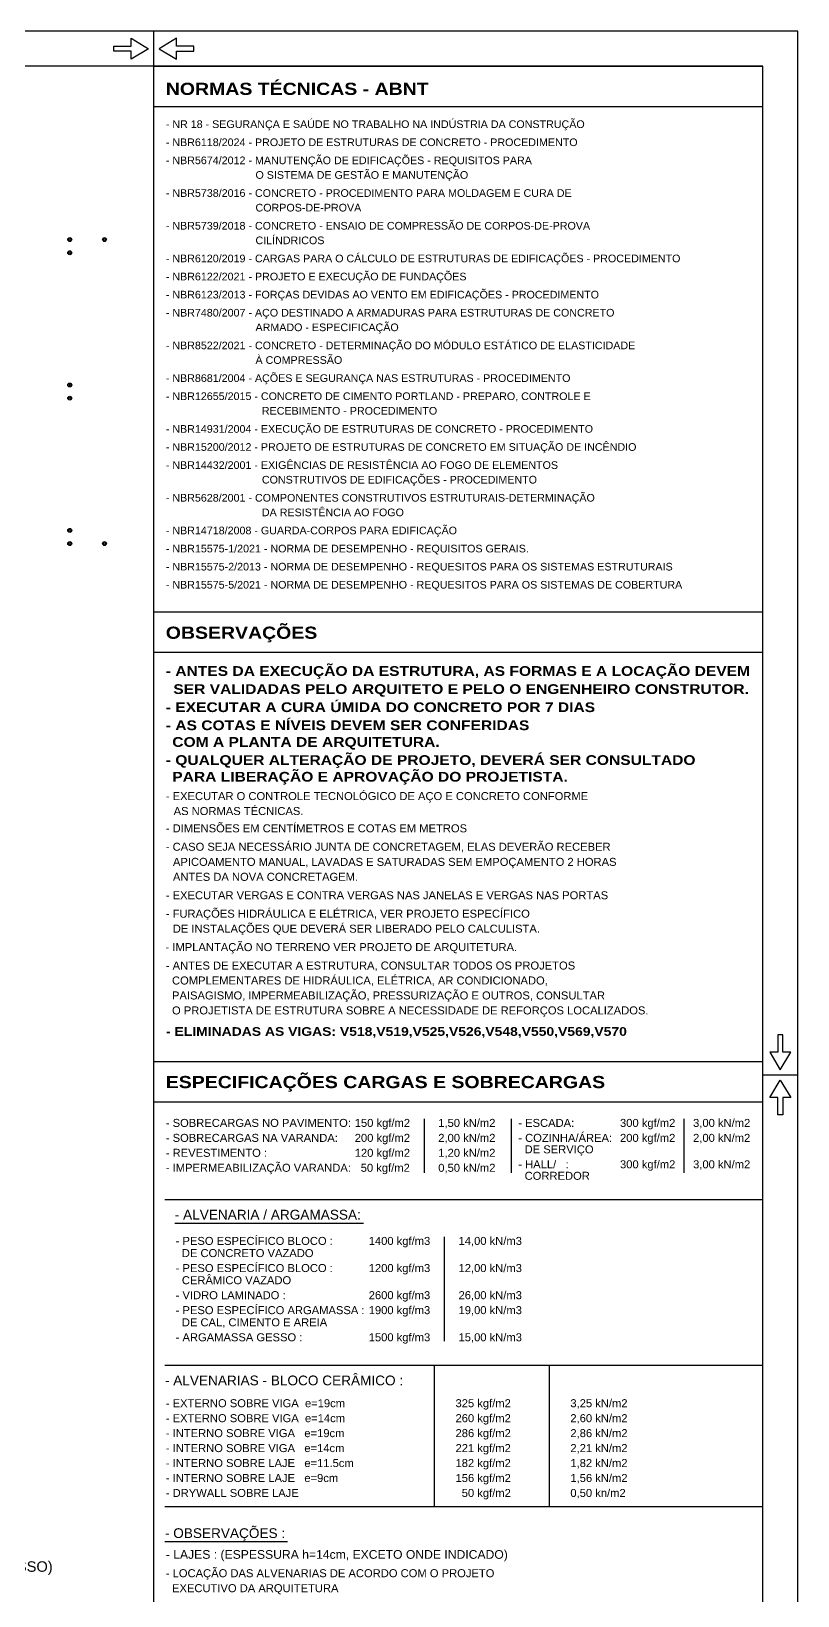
# Model space of a CAD drawing. Extents: x -15895 to 12929, y -2522 to 15173.
# Drawn here: x -9201 to -8100, y 12924 to 15173 of the extents above; entities that cross this region are included whole.
import ezdxf

# ---------------------------------------------------------------- set-up
doc = ezdxf.new("R2010")
doc.units = 0
for name, color, linetype in [('MTH-179', 1, 'Continuous'), ('MTH-18', 1, 'Continuous'), ('MTH-226', 6, 'Continuous'), ('MTH-230', 1, 'Continuous'), ('MTH-MARGEM', 5, 'Continuous'), ('MTH-SIMB_COTA', 3, 'Continuous'), ('MTH-TXT-NEGRITO', 5, 'Continuous'), ('MTH-TXT-NOTAS', 3, 'Continuous'), ('MTH-TXT2', 5, 'Continuous')]:
    doc.layers.add(name, color=color, linetype=linetype)
doc.styles.add('TQS_ARIAL', font='arial.ttf')
doc.styles.add('TQS_ARIAL_BLACK', font='ariblk.ttf')

msp = doc.modelspace()

# ---------------------------------------------------------------- linework, layer by layer
at = {"layer": 'MTH-179', "linetype": 'Continuous'}
for p, q in [((-8099.64, 15172.93), (-15894.64, 15172.93)), ((-9024.64, 15122.93), (-9024.64, 15172.93)), ((-8099.64, 10672.93), (-8099.64, 15172.93)), ((-8149.64, 13672.93), (-8099.64, 13672.93)), ((-8149.64, 13672.93), (-8099.64, 13672.93))]:
    msp.add_line(p, q, dxfattribs=at)
for points in [[(-9032.14, 15147.93), (-9057.14, 15132.93), (-9057.14, 15144.18), (-9082.14, 15144.18), (-9082.14, 15151.68), (-9057.14, 15151.68), (-9057.14, 15162.93), (-9032.14, 15147.93)], [(-9017.14, 15147.93), (-8992.14, 15132.93), (-8992.14, 15144.18), (-8967.14, 15144.18), (-8967.14, 15151.68), (-8992.14, 15151.68), (-8992.14, 15162.93), (-9017.14, 15147.93)], [(-8124.64, 13680.43), (-8109.64, 13705.43), (-8120.89, 13705.43), (-8120.89, 13730.43), (-8128.39, 13730.43), (-8128.39, 13705.43), (-8139.64, 13705.43), (-8124.64, 13680.43)], [(-8124.64, 13680.43), (-8109.64, 13705.43), (-8120.89, 13705.43), (-8120.89, 13730.43), (-8128.39, 13730.43), (-8128.39, 13705.43), (-8139.64, 13705.43), (-8124.64, 13680.43)], [(-8124.64, 13665.43), (-8109.64, 13640.43), (-8120.89, 13640.43), (-8120.89, 13615.43), (-8128.39, 13615.43), (-8128.39, 13640.43), (-8139.64, 13640.43), (-8124.64, 13665.43)], [(-8124.64, 13665.43), (-8109.64, 13640.43), (-8120.89, 13640.43), (-8120.89, 13615.43), (-8128.39, 13615.43), (-8128.39, 13640.43), (-8139.64, 13640.43), (-8124.64, 13665.43)]]:
    msp.add_lwpolyline(points, dxfattribs=at)
at = {"layer": 'MTH-18', "linetype": 'Continuous'}
msp.add_line((-9024.64, 14280.45), (-8149.64, 14280.45), dxfattribs=at)
at = {"layer": 'MTH-226', "linetype": 'Continuous'}
for p, q in [((-9024.64, 15122.93), (-8149.64, 15122.93)), ((-9024.64, 14338.45), (-8149.64, 14338.45)), ((-9024.64, 13692.22), (-8149.64, 13692.22))]:
    msp.add_line(p, q, dxfattribs=at)
at = {"layer": 'MTH-230', "linetype": 'Continuous'}
for p, q in [((-9024.64, 10722.93), (-9024.64, 15122.93)), ((-9024.64, 15064.93), (-8149.64, 15064.93)), ((-9024.64, 13634.22), (-8149.64, 13634.22)), ((-8636.07, 13532.36), (-8636.07, 13609.69)), ((-8511.07, 13532.36), (-8511.07, 13609.69)), ((-8262.93, 13532.36), (-8262.93, 13609.69)), ((-9008.79, 13494.08), (-8149.64, 13494.08)), ((-8994.64, 13460.08), (-8723.61, 13460.08)), ((-8606.91, 13290.08), (-8606.91, 13440.08)), ((-9008.79, 13255.82), (-8149.64, 13255.82)), ((-8621.25, 13052.52), (-8621.25, 13255.82)), ((-8456.25, 13052.52), (-8456.25, 13255.82)), ((-9008.79, 13052.52), (-8149.64, 13052.52)), ((-9008.79, 13002.34), (-8832.78, 13002.34))]:
    msp.add_line(p, q, dxfattribs=at)
at = {"layer": 'MTH-MARGEM', "linetype": 'Continuous'}
for p, q in [((-8149.64, 15122.93), (-15719.64, 15122.93)), ((-8149.64, 10722.93), (-8149.64, 15122.93))]:
    msp.add_line(p, q, dxfattribs=at)
at = {"layer": 'MTH-SIMB_COTA', "linetype": 'Continuous'}
for centre, radius in [((-9145.56, 14873.57), 2.8), ((-9145.56, 14873.57), 1.4), ((-9095.56, 14873.57), 2.8), ((-9095.56, 14873.57), 1.4), ((-9145.56, 14854.57), 2.8), ((-9145.56, 14854.57), 2.8), ((-9145.56, 14854.57), 1.4), ((-9145.56, 14854.57), 1.4), ((-9145.56, 14664.57), 2.8), ((-9145.56, 14664.57), 2.8), ((-9145.56, 14664.57), 1.4), ((-9145.56, 14664.57), 1.4), ((-9145.56, 14645.57), 2.8), ((-9145.56, 14645.57), 2.8), ((-9145.56, 14645.57), 1.4), ((-9145.56, 14645.57), 1.4), ((-9145.56, 14455.57), 2.8), ((-9145.56, 14455.57), 2.8), ((-9145.56, 14436.57), 2.8), ((-9145.56, 14455.57), 1.4), ((-9145.56, 14455.57), 1.4), ((-9145.56, 14436.57), 1.4), ((-9095.56, 14436.57), 2.8), ((-9095.56, 14436.57), 1.4)]:
    msp.add_circle(centre, radius, dxfattribs=at)

# ---------------------------------------------------------------- texts
at = {"layer": 'MTH-TXT-NEGRITO', "linetype": 'Continuous', "style": 'TQS_ARIAL_BLACK'}
for s, height, p in [('NORMAS TÉCNICAS - ABNT', 17.5, (-9007.53, 15081.43)), ('OBSERVAÇÕES', 17.5, (-9007.53, 14299.75)), ('- ANTES DA EXECUÇÃO DA ESTRUTURA, AS FORMAS E A LOCAÇÃO DEVEM', 14, (-9007.53, 14246.45)), ('SER VALIDADAS PELO ARQUITETO E PELO O ENGENHEIRO CONSTRUTOR.', 14, (-8996.71, 14220.45)), ('- EXECUTAR A CURA ÚMIDA DO CONCRETO POR 7 DIAS', 14, (-9007.53, 14194.45)), ('- AS COTAS E NÍVEIS DEVEM SER CONFERIDAS', 14, (-9007.53, 14168.45)), ('COM A PLANTA DE ARQUITETURA.', 14, (-8998.23, 14144.45)), ('- QUALQUER ALTERAÇÃO DE PROJETO, DEVERÁ SER CONSULTADO', 14, (-9007.53, 14118.45)), ('PARA LIBERAÇÃO E APROVAÇÃO DO PROJETISTA.', 14, (-8998.23, 14094.45)), ('- ELIMINADAS AS VIGAS: V518,V519,V525,V526,V548,V550,V569,V570', 12.5, (-9007.19, 13729.09)), ('ESPECIFICAÇÕES CARGAS E SOBRECARGAS', 17.5, (-9007.53, 13653.91))]:
    msp.add_text(s, height=height, dxfattribs=at).set_placement(p)
at = {"layer": 'MTH-TXT-NOTAS', "linetype": 'Continuous', "style": 'TQS_ARIAL'}
for s, height, p in [('- NR 18 - SEGURANÇA E SAÚDE NO TRABALHO NA INDÚSTRIA DA CONSTRUÇÃO', 11, (-9007.53, 15033.93)), ('- NBR6118/2024 - PROJETO DE ESTRUTURAS DE CONCRETO - PROCEDIMENTO', 11, (-9007.53, 15007.93)), ('- NBR5674/2012 - MANUTENÇÃO DE EDIFICAÇÕES - REQUISITOS PARA', 11, (-9007.53, 14981.93)), ('O SISTEMA DE GESTÃO E MANUTENÇÃO', 11, (-8878.65, 14960.93)), ('- NBR5738/2016 - CONCRETO - PROCEDIMENTO PARA MOLDAGEM E CURA DE', 11, (-9007.53, 14934.93)), ('CORPOS-DE-PROVA', 11, (-8878.65, 14913.93)), ('- NBR5739/2018 - CONCRETO - ENSAIO DE COMPRESSÃO DE CORPOS-DE-PROVA', 11, (-9007.53, 14887.93)), ('CILÍNDRICOS', 11, (-8878.65, 14866.93)), ('- NBR6120/2019 - CARGAS PARA O CÁLCULO DE ESTRUTURAS DE EDIFICAÇÕES - PROCEDIMENTO', 11, (-9007.53, 14840.93)), ('- NBR6122/2021 - PROJETO E EXECUÇÃO DE FUNDAÇÕES', 11, (-9007.53, 14814.93)), ('- NBR6123/2013 - FORÇAS DEVIDAS AO VENTO EM EDIFICAÇÕES - PROCEDIMENTO', 11, (-9007.53, 14788.93)), ('- NBR7480/2007 - AÇO DESTINADO A ARMADURAS PARA ESTRUTURAS DE CONCRETO', 11, (-9007.53, 14762.93)), ('ARMADO - ESPECIFICAÇÃO', 11, (-8878.65, 14741.93)), ('- NBR8522/2021 - CONCRETO - DETERMINAÇÃO DO MÓDULO ESTÁTICO DE ELASTICIDADE', 11, (-9007.53, 14715.93)), ('À COMPRESSÃO', 11, (-8878.65, 14694.93)), ('- NBR8681/2004 - AÇÕES E SEGURANÇA NAS ESTRUTURAS - PROCEDIMENTO', 11, (-9007.53, 14668.93)), ('- NBR12655/2015 - CONCRETO DE CIMENTO PORTLAND - PREPARO, CONTROLE E', 11, (-9007.53, 14642.93)), ('RECEBIMENTO - PROCEDIMENTO', 11, (-8869.45, 14621.93)), ('- NBR14931/2004 - EXECUÇÃO DE ESTRUTURAS DE CONCRETO - PROCEDIMENTO', 11, (-9007.53, 14595.93)), ('- NBR15200/2012 - PROJETO DE ESTRUTURAS DE CONCRETO EM SITUAÇÃO DE INCÊNDIO', 11, (-9007.53, 14569.93)), ('- NBR14432/2001 - EXIGÊNCIAS DE RESISTÊNCIA AO FOGO DE ELEMENTOS', 11, (-9007.53, 14543.93)), ('CONSTRUTIVOS DE EDIFICAÇÕES - PROCEDIMENTO', 11, (-8869.45, 14522.93)), ('- NBR5628/2001 - COMPONENTES CONSTRUTIVOS ESTRUTURAIS-DETERMINAÇÃO', 11, (-9007.53, 14496.93)), ('DA RESISTÊNCIA AO FOGO', 11, (-8869.45, 14475.93)), ('- NBR14718/2008 - GUARDA-CORPOS PARA EDIFICAÇÃO', 11, (-9007.53, 14449.93)), ('- NBR15575-1/2021 - NORMA DE DESEMPENHO - REQUISITOS GERAIS.', 11, (-9007.53, 14423.93)), ('- NBR15575-2/2013 - NORMA DE DESEMPENHO - REQUESITOS PARA OS SISTEMAS ESTRUTURAIS', 11, (-9007.53, 14397.93)), ('- NBR15575-5/2021 - NORMA DE DESEMPENHO - REQUESITOS PARA OS SISTEMAS DE COBERTURA', 11, (-9007.53, 14371.93)), ('- EXECUTAR O CONTROLE TECNOLÓGICO DE AÇO E CONCRETO CONFORME', 11.5, (-9007.53, 14067.95)), ('AS NORMAS TÉCNICAS.', 11.5, (-8996.29, 14046.45)), ('- DIMENSÕES EM CENTÍMETROS E COTAS EM METROS', 11.5, (-9007.53, 14021.62)), ('- CASO SEJA NECESSÁRIO JUNTA DE CONCRETAGEM, ELAS DEVERÃO RECEBER', 11.5, (-9007.53, 13995.12)), ('APICOAMENTO MANUAL, LAVADAS E SATURADAS SEM EMPOÇAMENTO 2 HORAS', 11.5, (-8997.25, 13973.39)), ('ANTES DA NOVA CONCRETAGEM.', 11.5, (-8997.25, 13951.89)), ('- EXECUTAR VERGAS E CONTRA VERGAS NAS JANELAS E VERGAS NAS PORTAS', 11.5, (-9007.53, 13925.39)), ('- FURAÇÕES HIDRÁULICA E ELÉTRICA, VER PROJETO ESPECÍFICO', 11.5, (-9007.53, 13898.89)), ('DE INSTALAÇÕES QUE DEVERÁ SER LIBERADO PELO CALCULISTA.', 11.5, (-8997.53, 13877.39)), ('- IMPLANTAÇÃO NO TERRENO VER PROJETO DE ARQUITETURA.', 11.5, (-9007.92, 13850.89)), ('- ANTES DE EXECUTAR A ESTRUTURA, CONSULTAR TODOS OS PROJETOS', 11.5, (-9007.53, 13824.39)), ('  COMPLEMENTARES DE HIDRÁULICA, ELÉTRICA, AR CONDICIONADO,', 11.5, (-9007.53, 13802.89)), ('  PAISAGISMO, IMPERMEABILIZAÇÃO, PRESSURIZAÇÃO E OUTROS, CONSULTAR', 11.5, (-9007.53, 13781.39)), ('  O PROJETISTA DE ESTRUTURA SOBRE A NECESSIDADE DE REFORÇOS LOCALIZADOS.', 11.5, (-9007.53, 13759.89)), ('- SOBRECARGAS NO PAVIMENTO:', 11.5, (-9007.53, 13598.19)), ('150 kgf/m2', 11.5, (-8736.07, 13598.19)), ('1,50 kN/m2', 11.5, (-8616.07, 13598.19)), ('- ESCADA:', 11.5, (-8501.07, 13598.19)), ('300 kgf/m2', 11.5, (-8354.93, 13598.19)), ('3,00 kN/m2', 11.5, (-8249.93, 13598.19)), ('- SOBRECARGAS NA VARANDA:', 11.5, (-9007.53, 13576.69)), ('200 kgf/m2', 11.5, (-8736.07, 13576.69)), ('2,00 kN/m2', 11.5, (-8616.07, 13576.69)), ('- COZINHA/ÁREA:', 11.5, (-8501.07, 13576.69)), ('200 kgf/m2', 11.5, (-8354.93, 13576.69)), ('2,00 kN/m2', 11.5, (-8249.93, 13576.69)), ('- REVESTIMENTO :', 11.5, (-9007.53, 13555.19)), ('120 kgf/m2', 11.5, (-8736.07, 13555.19)), ('1,20 kN/m2', 11.5, (-8616.07, 13555.19)), ('DE SERVIÇO', 11.5, (-8491.96, 13560.19)), ('- IMPERMEABILIZAÇÃO VARANDA:', 11.5, (-9007.53, 13533.69)), ('  50 kgf/m2', 11.5, (-8736.37, 13533.69)), ('0,50 kN/m2', 11.5, (-8616.07, 13533.69)), ('- HALL/   :', 11.5, (-8501.07, 13538.69)), ('300 kgf/m2', 11.5, (-8354.93, 13538.69)), ('3,00 kN/m2', 11.5, (-8249.93, 13538.69)), ('CORREDOR', 11.5, (-8491.96, 13522.19)), ('- PESO ESPECÍFICO BLOCO :', 11.5, (-8993.37, 13428.58)), ('1400 kgf/m3', 11.5, (-8715.98, 13428.58)), ('14,00 kN/m3', 11.5, (-8586.91, 13428.58)), ('- PESO ESPECÍFICO BLOCO :', 11.5, (-8993.37, 13389.58)), ('DE CONCRETO VAZADO', 11.5, (-8984.47, 13411.08)), ('1200 kgf/m3', 11.5, (-8715.98, 13389.58)), ('12,00 kN/m3', 11.5, (-8586.91, 13389.58)), ('CERÂMICO VAZADO', 11.5, (-8984.47, 13372.08)), ('- VIDRO LAMINADO :', 11.5, (-8993.37, 13350.58)), ('2600 kgf/m3', 11.5, (-8715.98, 13350.58)), ('26,00 kN/m3', 11.5, (-8586.91, 13350.58)), ('- PESO ESPECÍFICO ARGAMASSA :', 11.5, (-8993.37, 13329.08)), ('1900 kgf/m3', 11.5, (-8715.98, 13329.08)), ('19,00 kN/m3', 11.5, (-8586.91, 13329.08)), ('DE CAL, CIMENTO E AREIA', 11.5, (-8984.47, 13311.58)), ('- ARGAMASSA GESSO :', 11.5, (-8993.37, 13290.08)), ('1500 kgf/m3', 11.5, (-8715.98, 13290.08)), ('15,00 kN/m3', 11.5, (-8586.91, 13290.08)), ('- EXTERNO SOBRE VIGA  e=19cm', 11.5, (-9007.53, 13195.32)), ('325 kgf/m2', 11.5, (-8591.25, 13195.32)), ('3,25 kN/m2', 11.5, (-8426.25, 13195.32)), ('- EXTERNO SOBRE VIGA  e=14cm', 11.5, (-9007.53, 13173.82)), ('260 kgf/m2', 11.5, (-8591.25, 13173.82)), ('2,60 kN/m2', 11.5, (-8426.25, 13173.82)), ('- INTERNO SOBRE VIGA   e=19cm', 11.5, (-9007.53, 13152.32)), ('286 kgf/m2', 11.5, (-8591.25, 13152.32)), ('2,86 kN/m2', 11.5, (-8426.25, 13152.32)), ('- INTERNO SOBRE VIGA   e=14cm', 11.5, (-9007.53, 13130.82)), ('221 kgf/m2', 11.5, (-8591.25, 13130.82)), ('2,21 kN/m2', 11.5, (-8426.25, 13130.82)), ('- INTERNO SOBRE LAJE   e=11.5cm', 11.5, (-9007.53, 13109.32)), ('182 kgf/m2', 11.5, (-8591.25, 13109.32)), ('1,82 kN/m2', 11.5, (-8426.25, 13109.32)), ('- INTERNO SOBRE LAJE   e=9cm', 11.5, (-9007.53, 13087.82)), ('156 kgf/m2', 11.5, (-8591.25, 13087.82)), ('1,56 kN/m2', 11.5, (-8426.25, 13087.82)), ('- DRYWALL SOBRE LAJE', 11.5, (-9007.53, 13066.32)), ('  50 kgf/m2', 11.5, (-8591.25, 13066.32)), ('0,50 kn/m2', 11.5, (-8426.25, 13066.32)), ('- LOCAÇÃO DAS ALVENARIAS DE ACORDO COM O PROJETO', 11.5, (-9007.53, 12950.97)), ('  EXECUTIVO DA ARQUITETURA', 11.5, (-9007.53, 12929.47))]:
    msp.add_text(s, height=height, dxfattribs=at).set_placement(p)
at = {"layer": 'MTH-TXT2', "linetype": 'Continuous', "style": 'TQS_ARIAL'}
for s, height, p in [('- ALVENARIA / ARGAMASSA:', 14, (-8994.64, 13465.08)), ('- ALVENARIAS - BLOCO CERÂMICO :', 14, (-9008.79, 13226.82)), ('- OBSERVAÇÕES :', 14, (-9008.79, 13007.34)), ('(ESTRUTURA/ENCHIMENTO OSSO)', 15.0365, (-9525.97, 12958.81)), ('- LAJES : (ESPESSURA h=14cm, EXCETO ONDE INDICADO)', 12.5, (-9007.53, 12977.47))]:
    msp.add_text(s, height=height, dxfattribs=at).set_placement(p)

doc.saveas('drawing.dxf')
